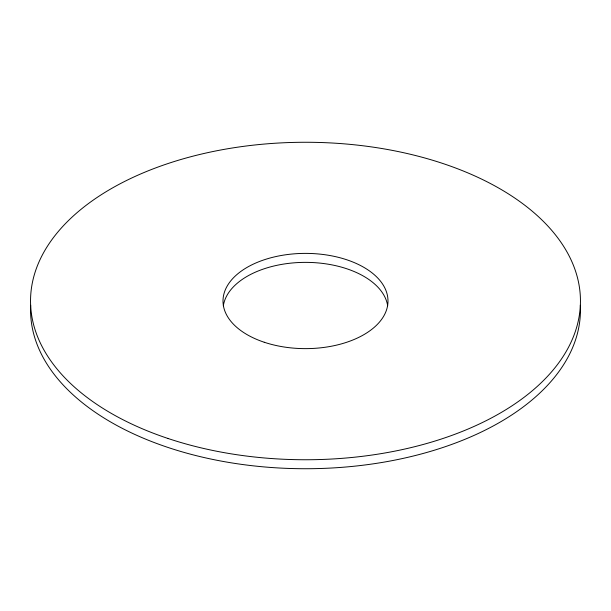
<?xml version="1.0" encoding="UTF-8"?>
<svg xmlns="http://www.w3.org/2000/svg" width="611" height="611" viewBox="0 0 611 611"><rect width="100%" height="100%" fill="white"/><g stroke="black" fill="none" stroke-linecap="round" stroke-linejoin="round"><path stroke-width="0.92" d="M580.328 305.271A274.95 158.738 0 0 1 305.5 468.729A274.95 158.738 0 0 1 30.672 305.271M223.343 305.744A82.485 47.62 0 0 1 305.5 262.371A82.485 47.62 0 0 1 387.657 305.744M168.025 438.484A274.95 158.738 0 0 0 580.45 301.009A274.95 158.738 0 0 0 168.025 163.534A274.95 158.738 0 0 0 168.025 438.484M264.257 342.252A82.485 47.62 0 0 0 387.985 301.009A82.485 47.62 0 0 0 264.257 259.767A82.485 47.62 0 0 0 264.257 342.252"/></g></svg>
